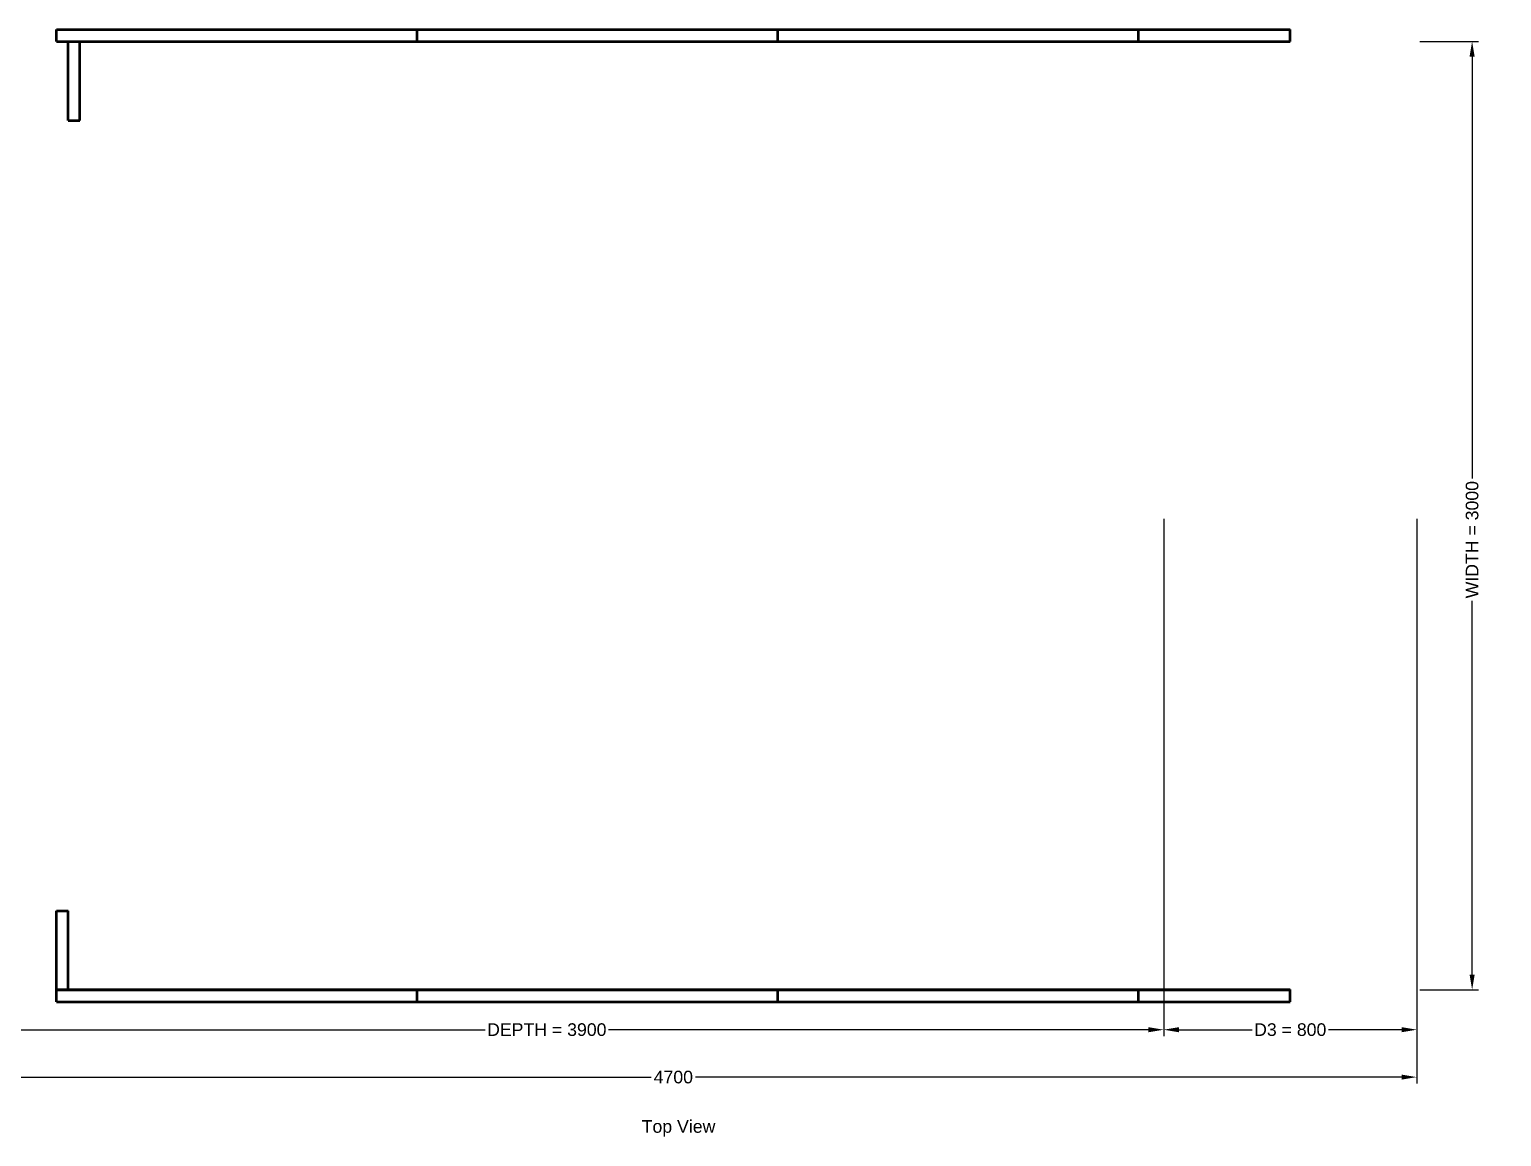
# Model space of a CAD drawing. Header units: millimetres. Extents: x 1091 to 14628, y 360 to 10440.
# Drawn here: x 5403 to 10056, y 1532 to 5034 of the extents above; entities that cross this region are included whole.
import ezdxf

# ---------------------------------------------------------------- set-up
doc = ezdxf.new("R2010")
doc.units = ezdxf.units.MM
doc.linetypes.add('Hidden', pattern=[15, 5, -3, 5, -2])
for name, color, linetype, lineweight in [('Default', 7, 'Continuous', 50), ('HiddenEdges', 2, 'Hidden', 15), ('HiddenSilhouettes', 2, 'Hidden', 15), ('Silhouettes', 7, 'Continuous', 50)]:
    doc.layers.add(name, color=color, linetype=linetype, lineweight=lineweight)
doc.layers.add('Dimension', color=7, linetype='Continuous', lineweight=50, true_color=0x6495ed)
doc.styles.add('Default', font='arial.ttf')
doc.dimstyles.get("Standard").update_dxf_attribs({"dimtxt": 0.18, "dimasz": 0.18, "dimexe": 0.18, "dimexo": 0.0625, "dimgap": 0.09, "dimtad": 0, "dimtih": 1, "dimtoh": 1, "dimdec": 4, "dimzin": 0, "dimdsep": 46, "dimtxsty": 'Standard', "dimcen": 0.09, "dimadec": 0, "dimazin": 0, "dimtfac": 1, "dimtdec": 4, "dimtofl": 0, "dimtmove": 0, "dimatfit": 3, "dimfxl": 1, "dimtolj": 1, "dimtzin": 0, "dimarcsym": 0})

# ---------------------------------------------------------------- blocks, each defined once
blk = doc.blocks.new('Top')
at = {"layer": 'HiddenEdges'}
for points in [[(-1948.8, 1536.8, 0), (-811.2, 1536.8, 0)], [(-1948.8, 1500, 0), (-1948.8, 1536.8, 0)], [(-1935, 1536.8, 0), (-1935, 1538, 0)], [(-825, 1536.8, 0), (-825, 1538, 0)], [(-811.2, 1500, 0), (-811.2, 1536.8, 0)], [(-808.8, 1536.8, 0), (328.8, 1536.8, 0)], [(-808.8, 1500, 0), (-808.8, 1536.8, 0)], [(-795, 1536.8, 0), (-795, 1538, 0)], [(315, 1536.8, 0), (315, 1538, 0)], [(328.8, 1500, 0), (328.8, 1536.8, 0)], [(331.2, 1536.8, 0), (1468.8, 1536.8, 0)], [(331.2, 1500, 0), (331.2, 1536.8, 0)], [(345, 1536.8, 0), (345, 1538, 0)], [(1455, 1536.8, 0), (1455, 1538, 0)], [(1468.8, 1500, 0), (1468.8, 1536.8, 0)], [(1471.2, 1500, 0), (1471.2, 1536.8, 0)], [(1471.2, 1536.8, 0), (1948.8, 1536.8, 0)], [(1485, 1536.8, 0), (1485, 1538, 0)], [(1935, 1536.8, 0), (1935, 1538, 0)], [(1948.8, 1500, 0), (1948.8, 1536.8, 0)], [(-1912, 1498.8, 0), (-1876.4, 1498.8, 0)], [(-1912, 1251.2, 0), (-1912, 1498.8, 0)], [(-1913.2, 1463.2, 0), (-1912, 1463.2, 0)], [(-1913.2, 1286.8, 0), (-1912, 1286.8, 0)], [(-1913.2, 1270.7, 0), (-1912, 1270.7, 0)], [(-1913.2, 1270, 0), (-1912, 1270, 0)], [(-1913.2, 1269, 0), (-1912, 1269, 0)], [(-1913.2, 1268, 0), (-1912, 1268, 0)], [(-1913.2, 1267.3, 0), (-1912, 1267.3, 0)], [(-1912, 1251.2, 0), (-1876.4, 1251.2, 0)], [(-1948.8, -1498.8, 0), (-1948.8, -1251.2, 0)], [(-1948.8, -1251.2, 0), (-1913.2, -1251.2, 0)], [(-1950, -1286.8, 0), (-1948.8, -1286.8, 0)], [(-1950, -1463.2, 0), (-1948.8, -1463.2, 0)], [(-1950, -1479.3, 0), (-1948.8, -1479.3, 0)], [(-1950, -1480, 0), (-1948.8, -1480, 0)], [(-1950, -1481, 0), (-1948.8, -1481, 0)], [(-1950, -1482, 0), (-1948.8, -1482, 0)], [(-1950, -1482, 0), (-1948.8, -1482, 0)], [(-1950, -1482.7, 0), (-1948.8, -1482.7, 0)], [(-1948.8, -1536.8, 0), (-1948.8, -1500, 0)], [(-811.2, -1536.8, 0), (-811.2, -1500, 0)], [(-808.8, -1536.8, 0), (-808.8, -1500, 0)], [(328.8, -1536.8, 0), (328.8, -1500, 0)], [(331.2, -1536.8, 0), (331.2, -1500, 0)], [(1468.8, -1536.8, 0), (1468.8, -1500, 0)], [(1471.2, -1536.8, 0), (1471.2, -1500, 0)], [(1948.8, -1536.8, 0), (1948.8, -1500, 0)], [(-1948.8, -1536.8, 0), (-811.2, -1536.8, 0)], [(-1935, -1538, 0), (-1935, -1536.8, 0)], [(-825, -1538, 0), (-825, -1536.8, 0)], [(-808.8, -1536.8, 0), (328.8, -1536.8, 0)], [(-795, -1538, 0), (-795, -1536.8, 0)], [(315, -1538, 0), (315, -1536.8, 0)], [(331.2, -1536.8, 0), (1468.8, -1536.8, 0)], [(345, -1538, 0), (345, -1536.8, 0)], [(1455, -1538, 0), (1455, -1536.8, 0)], [(1471.2, -1536.8, 0), (1948.8, -1536.8, 0)], [(1485, -1538, 0), (1485, -1536.8, 0)], [(1935, -1538, 0), (1935, -1536.8, 0)]]:
    blk.add_polyline3d(points, dxfattribs=at)
at = {"layer": 'HiddenSilhouettes'}
for points in [[(-1950, 1501.2, 0), (-810, 1501.2, 0)], [(-810, 1501.2, 0), (330, 1501.2, 0)], [(330, 1501.2, 0), (1470, 1501.2, 0)], [(1470, 1501.2, 0), (1950, 1501.2, 0)], [(-1913.2, 1271, 0), (-1912, 1271, 0)], [(-1913.2, 1267, 0), (-1912, 1267, 0)], [(-1950, -1479, 0), (-1948.8, -1479, 0)], [(-1950, -1483, 0), (-1948.8, -1483, 0)], [(-1950, -1500, 0), (-1950, -1498.8, 0)], [(-1913.2, -1500, 0), (-1913.2, -1498.8, 0)]]:
    blk.add_polyline3d(points, dxfattribs=at)
for points in [[(-1913.2, 1500, 0)], [(-1876.4, 1500, 0)]]:
    blk.add_polyline3d(points, close=True, dxfattribs=at)
at = {"layer": 'Silhouettes'}
for points in [[(-1950, 1538, 0), (-810, 1538, 0)], [(-1950, 1500, 0), (-1950, 1538, 0)], [(-810, 1500, 0), (-810, 1538, 0)], [(-810, 1538, 0), (330, 1538, 0)], [(330, 1538, 0), (1470, 1538, 0)], [(330, 1500, 0), (330, 1538, 0)], [(1470, 1500, 0), (1470, 1538, 0)], [(1470, 1538, 0), (1950, 1538, 0)], [(1950, 1500, 0), (1950, 1538, 0)], [(-1950, 1500, 0), (-810, 1500, 0)], [(-1913.2, 1250, 0), (-1913.2, 1500, 0)], [(-1876.4, 1250, 0), (-1876.4, 1500, 0)], [(-810, 1500, 0), (330, 1500, 0)], [(330, 1500, 0), (1470, 1500, 0)], [(1470, 1500, 0), (1950, 1500, 0)], [(-1913.2, 1250, 0), (-1876.4, 1250, 0)], [(-1950, -1498.8, 0), (-1950, -1250, 0)], [(-1950, -1250, 0), (-1913.2, -1250, 0)], [(-1913.2, -1498.8, 0), (-1913.2, -1250, 0)], [(-1950, -1500, 0), (-1950, -1498.8, 0)], [(-1950, -1498.8, 0), (-810, -1498.8, 0)], [(-1950, -1500, 0), (-810, -1500, 0)], [(-1950, -1538, 0), (-1950, -1500, 0)], [(-810, -1500, 0), (-810, -1498.8, 0)], [(-810, -1498.8, 0), (330, -1498.8, 0)], [(-810, -1538, 0), (-810, -1500, 0)], [(-810, -1500, 0), (330, -1500, 0)], [(330, -1500, 0), (330, -1498.8, 0)], [(330, -1498.8, 0), (1470, -1498.8, 0)], [(330, -1538, 0), (330, -1500, 0)], [(330, -1500, 0), (1470, -1500, 0)], [(1470, -1500, 0), (1470, -1498.8, 0)], [(1470, -1498.8, 0), (1950, -1498.8, 0)], [(1470, -1500, 0), (1950, -1500, 0)], [(1470, -1538, 0), (1470, -1500, 0)], [(1950, -1500, 0), (1950, -1498.8, 0)], [(1950, -1538, 0), (1950, -1500, 0)], [(-1950, -1538, 0), (-810, -1538, 0)], [(-810, -1538, 0), (330, -1538, 0)], [(330, -1538, 0), (1470, -1538, 0)], [(1470, -1538, 0), (1950, -1538, 0)]]:
    blk.add_polyline3d(points, dxfattribs=at)
blk.add_polyline3d([(1950, 1501.2, 0)], close=True, dxfattribs=at)
blk = doc.blocks.new('*D5')
at = {"layer": 'Defpoints', "color": 0}
for p in [(5088, 3496), (9788, 3496), (9788, 1720)]:
    blk.add_point(p, dxfattribs=at)
at = {"layer": 'Dimension', "color": 0, "lineweight": -2}
for p, q in [((5088, 3486), (5088, 1700)), ((9788, 3486), (9788, 1700)), ((5136, 1720), (7367.5, 1720)), ((9740, 1720), (7508.5, 1720))]:
    blk.add_line(p, q, dxfattribs=at)
at = {"layer": 'Dimension', "color": 0}
for points in [[(5136, 1728), (5136, 1712), (5088, 1720)], [(9740, 1712), (9740, 1728), (9788, 1720)]]:
    blk.add_solid(points, dxfattribs=at)
at = {"layer": 'Dimension', "color": 0, "insert": (7438, 1720), "char_height": 40, "attachment_point": 5, "style": 'Default'}
blk.add_mtext('\\A1;4700', dxfattribs=at)
blk = doc.blocks.new('*D6')
at = {"layer": 'Defpoints', "color": 0}
for p in [(5088, 3496), (8988, 3496), (8988, 1870)]:
    blk.add_point(p, dxfattribs=at)
at = {"layer": 'Dimension', "color": 0, "lineweight": -2}
for p, q in [((5088, 3486), (5088, 1850)), ((8988, 3486), (8988, 1850)), ((5136, 1870), (6842.8, 1870)), ((8940, 1870), (7233.2, 1870))]:
    blk.add_line(p, q, dxfattribs=at)
at = {"layer": 'Dimension', "color": 0}
for points in [[(5136, 1878), (5136, 1862), (5088, 1870)], [(8940, 1862), (8940, 1878), (8988, 1870)]]:
    blk.add_solid(points, dxfattribs=at)
at = {"layer": 'Dimension', "color": 0, "insert": (7038, 1870), "char_height": 40, "attachment_point": 5, "style": 'Default'}
blk.add_mtext('\\A1;DEPTH = 3900', dxfattribs=at)
blk = doc.blocks.new('*D7')
at = {"layer": 'Defpoints', "color": 0}
for p in [(8988, 3496), (9788, 3496), (9788, 1870)]:
    blk.add_point(p, dxfattribs=at)
at = {"layer": 'Dimension', "color": 0, "lineweight": -2}
for p, q in [((8988, 3486), (8988, 1850)), ((9788, 3486), (9788, 1850)), ((9036, 1870), (9267.3, 1870)), ((9740, 1870), (9508.7, 1870))]:
    blk.add_line(p, q, dxfattribs=at)
at = {"layer": 'Dimension', "color": 0}
for points in [[(9036, 1878), (9036, 1862), (8988, 1870)], [(9740, 1862), (9740, 1878), (9788, 1870)]]:
    blk.add_solid(points, dxfattribs=at)
at = {"layer": 'Dimension', "color": 0, "insert": (9388, 1870), "char_height": 40, "attachment_point": 5, "style": 'Default'}
blk.add_mtext('\\A1;D3 = 800', dxfattribs=at)
blk = doc.blocks.new('*D8')
at = {"layer": 'Defpoints', "color": 0}
for p in [(9788, 4996), (9963, 4996), (9788, 1996)]:
    blk.add_point(p, dxfattribs=at)
at = {"layer": 'Dimension', "color": 0, "lineweight": -2}
for p, q in [((9798, 4996), (9983, 4996)), ((9963, 4948), (9963, 3613.9)), ((9963, 2044), (9963, 3226.1)), ((9798, 1996), (9983, 1996))]:
    blk.add_line(p, q, dxfattribs=at)
at = {"layer": 'Dimension', "color": 0}
for points in [[(9971, 4948), (9955, 4948), (9963, 4996)], [(9955, 2044), (9971, 2044), (9963, 1996)]]:
    blk.add_solid(points, dxfattribs=at)
at = {"layer": 'Dimension', "color": 0, "insert": (9963, 3420), "char_height": 40, "attachment_point": 5, "rotation": 90, "style": 'Default'}
blk.add_mtext('\\A1;WIDTH = 3000', dxfattribs=at)

msp = doc.modelspace()

# ---------------------------------------------------------------- block references
at = {"layer": 'Default'}
msp.add_blockref('Top', (7438, 3496), dxfattribs=at)

# ---------------------------------------------------------------- texts
at = {"layer": 'Dimension', "style": 'Default'}
msp.add_text('Top View', height=40, dxfattribs=at).set_placement((7338, 1544))

# ---------------------------------------------------------------- dimensions: what is measured, and where the dimension line sits
at = {"layer": 'Dimension'}
dim = msp.add_linear_dim(base=(9963, 4996), p1=(9788, 1996), p2=(9788, 4996), angle=90, text='WIDTH = <>', dimstyle='Standard', override={"dimscale": 1, "dimtxt": 40, "dimasz": 48, "dimexe": 20, "dimexo": 10, "dimgap": 10, "dimtad": 0, "dimjust": 0, "dimtih": 0, "dimtoh": 0, "dimdec": 3, "dimlfac": 1, "dimzin": 8, "dimlunit": 2, "dimpost": '', "dimtxsty": 'Default', "dimsah": 0, "dimse1": 0, "dimse2": 0, "dimclrt": 0, "dimtol": 0, "dimlim": 0, "dimtp": 0, "dimtm": 0, "dimtfac": 1, "dimtdec": 3, "dimtix": 0, "dimtzin": 8}, dxfattribs=at)
dim.commit()
dim.dimension.update_dxf_attribs({"geometry": '*D8', "text_midpoint": (9963, 3420), "dimtype": 160})
dim = msp.add_linear_dim(base=(9788, 1720), p1=(5088, 3496), p2=(9788, 3496), dimstyle='Standard', override={"dimscale": 1, "dimtxt": 40, "dimasz": 48, "dimexe": 20, "dimexo": 10, "dimgap": 10, "dimtad": 0, "dimjust": 0, "dimtih": 0, "dimtoh": 0, "dimdec": 3, "dimlfac": 1, "dimzin": 8, "dimlunit": 2, "dimpost": '', "dimtxsty": 'Default', "dimsah": 0, "dimse1": 0, "dimse2": 0, "dimclrt": 0, "dimtol": 0, "dimlim": 0, "dimtp": 0, "dimtm": 0, "dimtfac": 1, "dimtdec": 3, "dimtix": 0, "dimtzin": 8}, dxfattribs=at)
dim.commit()
dim.dimension.update_dxf_attribs({"geometry": '*D5', "text_midpoint": (7438, 1720), "dimtype": 160})
for base, p1, p2, text, picture, middle in [((8988, 1870), (5088, 3496), (8988, 3496), 'DEPTH = <>', '*D6', (7038, 1870)), ((9788, 1870), (8988, 3496), (9788, 3496), 'D3 = <>', '*D7', (9388, 1870))]:
    dim = msp.add_linear_dim(base=base, p1=p1, p2=p2, text=text, dimstyle='Standard', override={"dimscale": 1, "dimtxt": 40, "dimasz": 48, "dimexe": 20, "dimexo": 10, "dimgap": 10, "dimtad": 0, "dimjust": 0, "dimtih": 0, "dimtoh": 0, "dimdec": 3, "dimlfac": 1, "dimzin": 8, "dimlunit": 2, "dimpost": '', "dimtxsty": 'Default', "dimsah": 0, "dimse1": 0, "dimse2": 0, "dimclrt": 0, "dimtol": 0, "dimlim": 0, "dimtp": 0, "dimtm": 0, "dimtfac": 1, "dimtdec": 3, "dimtix": 0, "dimtzin": 8}, dxfattribs=at)
    dim.commit()
    dim.dimension.update_dxf_attribs({"geometry": picture, "text_midpoint": middle, "dimtype": 160})

doc.saveas('drawing.dxf')
